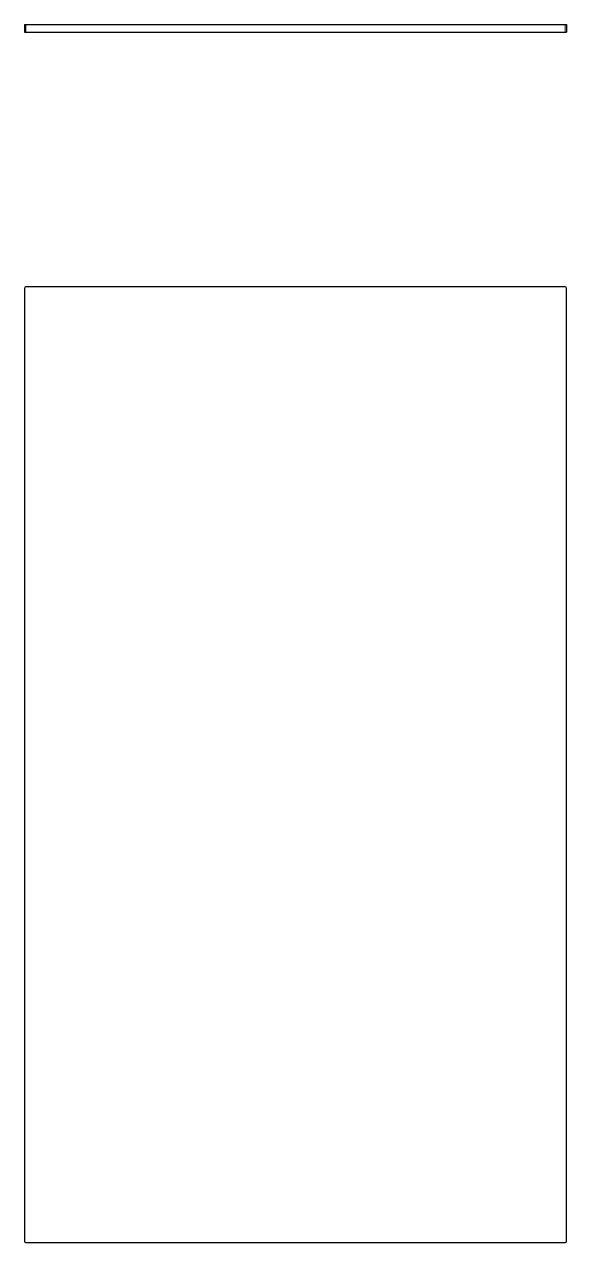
# Model space of a CAD drawing. Header units: millimetres. Extents: x 55 to 123, y 117 to 270.
import ezdxf

# ---------------------------------------------------------------- set-up
doc = ezdxf.new("R2010")
doc.units = ezdxf.units.MM
doc.linetypes.add('PHANTOM', pattern=[12.7, 6.35, -1.27, 1.27, -1.27, 1.27, -1.27])
doc.layers.get('0').update_dxf_attribs({"true_color": 0xffffff})

msp = doc.modelspace()

# ---------------------------------------------------------------- linework, layer by layer
at = {"color": 7, "linetype": 'Continuous', "lineweight": 25, "true_color": 0xffffff}
for p, q in [((55.07, 269.83), (55.07, 268.83)), ((55.07, 269.83), (55.27, 269.83)), ((55.27, 269.83), (122.87, 269.83)), ((122.87, 269.83), (123.07, 269.83)), ((123.07, 269.83), (123.07, 268.83)), ((55.07, 268.83), (55.27, 268.83)), ((55.27, 268.83), (122.87, 268.83)), ((122.87, 268.83), (123.07, 268.83)), ((55.07, 236.69), (55.07, 117.09)), ((122.87, 236.89), (55.27, 236.89)), ((123.07, 117.09), (123.07, 236.69)), ((55.27, 116.89), (122.87, 116.89))]:
    msp.add_line(p, q, dxfattribs=at)
at = {"color": 8, "linetype": 'PHANTOM', "lineweight": 18, "true_color": 0x7f7f7f}
for p, q in [((55.27, 269.83), (55.27, 268.83)), ((122.87, 269.83), (122.87, 268.83))]:
    msp.add_line(p, q, dxfattribs=at)
at = {"color": 7, "linetype": 'Continuous', "lineweight": 25, "true_color": 0xffffff}
for centre, start, end in [((55.27, 236.69), 90, 180), ((122.87, 236.69), 0, 90), ((55.27, 117.09), 180, 270), ((122.87, 117.09), 270, 0)]:
    msp.add_arc(centre, 0.2, start, end, dxfattribs=at)

doc.saveas('drawing.dxf')
